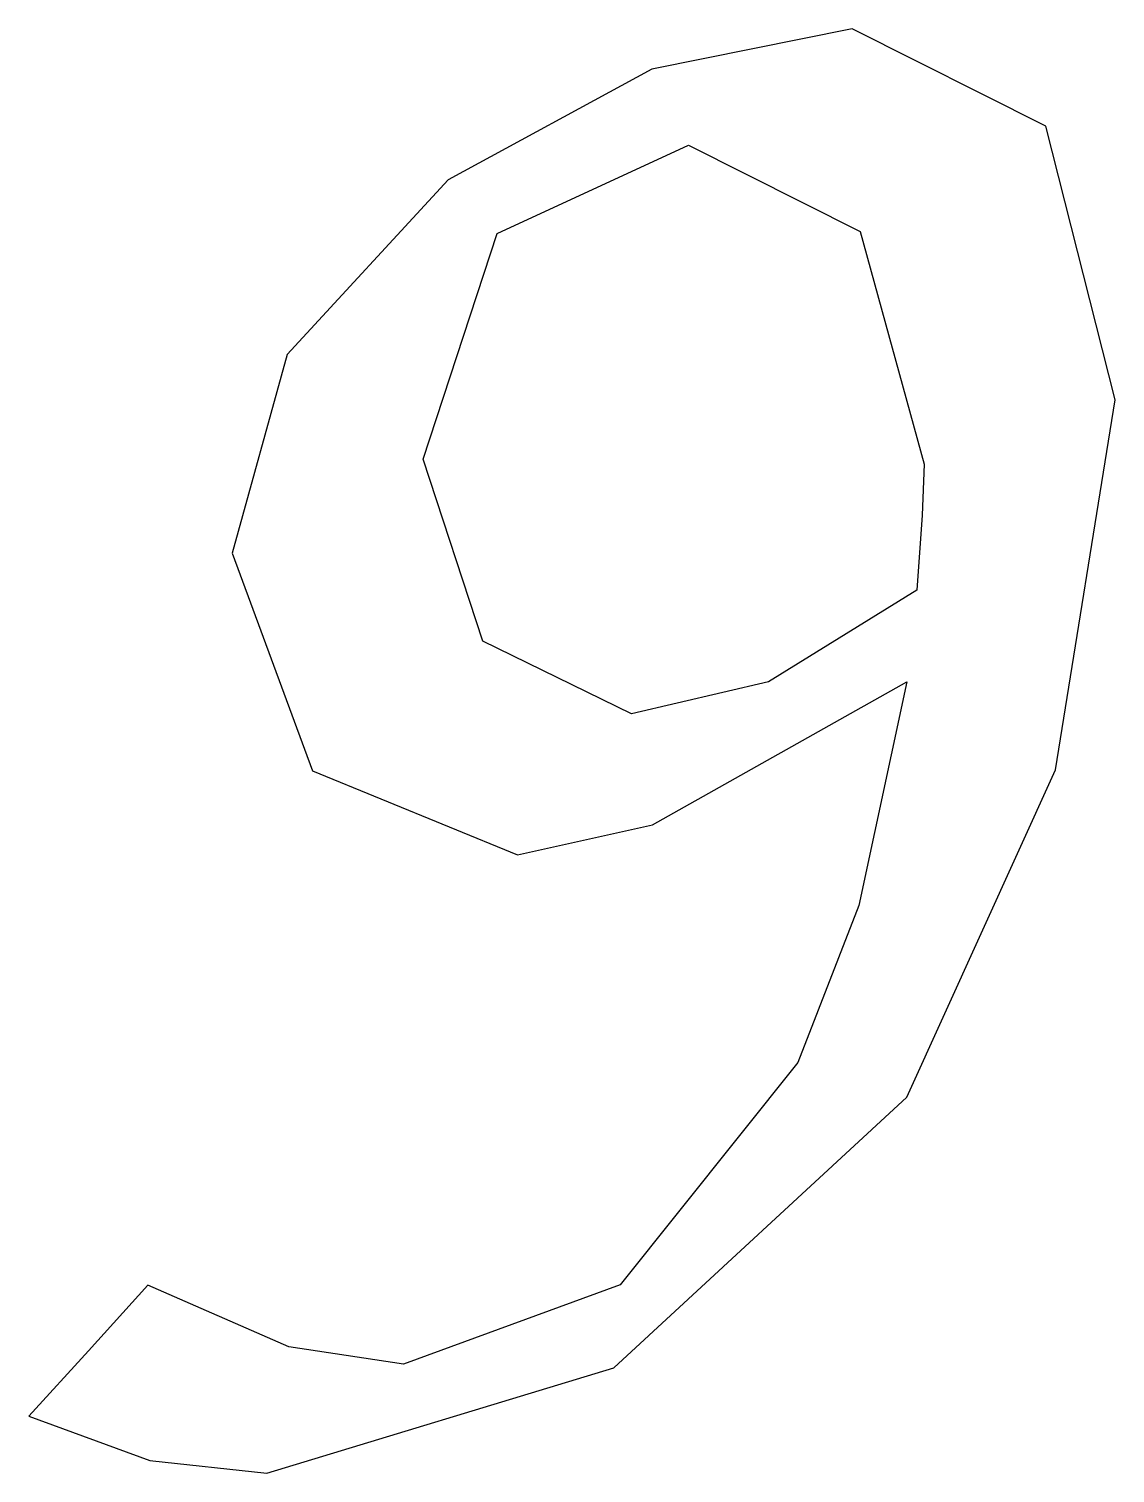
# Model space of a CAD drawing. Extents: x 8 to 13.3, y 6.5 to 13.55.
import ezdxf

# ---------------------------------------------------------------- set-up
doc = ezdxf.new("R2010")
doc.units = 0
doc.layers.add('Layer_1', color=7, linetype='CONTINUOUS')

msp = doc.modelspace()

# ---------------------------------------------------------------- linework, layer by layer
at = {"layer": 'Layer_1', "color": 7}
for points in [[(8, 6.777482), (8.589598, 6.561811), (9.161054, 6.499993), (10.852746, 7.014295), (12.281388, 8.333946), (13.007047, 9.931143), (13.29731, 11.736428), (12.960181, 13.071188), (12.015313, 13.546279), (11.038697, 13.350199), (10.043939, 12.810274), (9.259321, 11.958131), (8.991734, 10.988386), (9.383287, 9.926604), (10.38258, 9.516375), (11.04172, 9.662674), (12.281388, 10.360963), (12.04706, 9.269048), (11.749238, 8.502881), (10.882982, 7.418464), (9.826241, 7.03087), (9.266879, 7.115323), (8.580527, 7.41697), (8.290263, 7.097226), (8, 6.777482)], [(12.329765, 10.807387), (11.60713, 10.360963), (10.938919, 10.204122), (10.21326, 10.558537), (9.922996, 11.446874), (10.284314, 12.547838), (11.217088, 12.97918), (12.054619, 12.558409), (12.366048, 11.422745), (12.356978, 11.173867), (12.329765, 10.807387)]]:
    msp.add_lwpolyline(points, dxfattribs=at)

doc.saveas('drawing.dxf')
